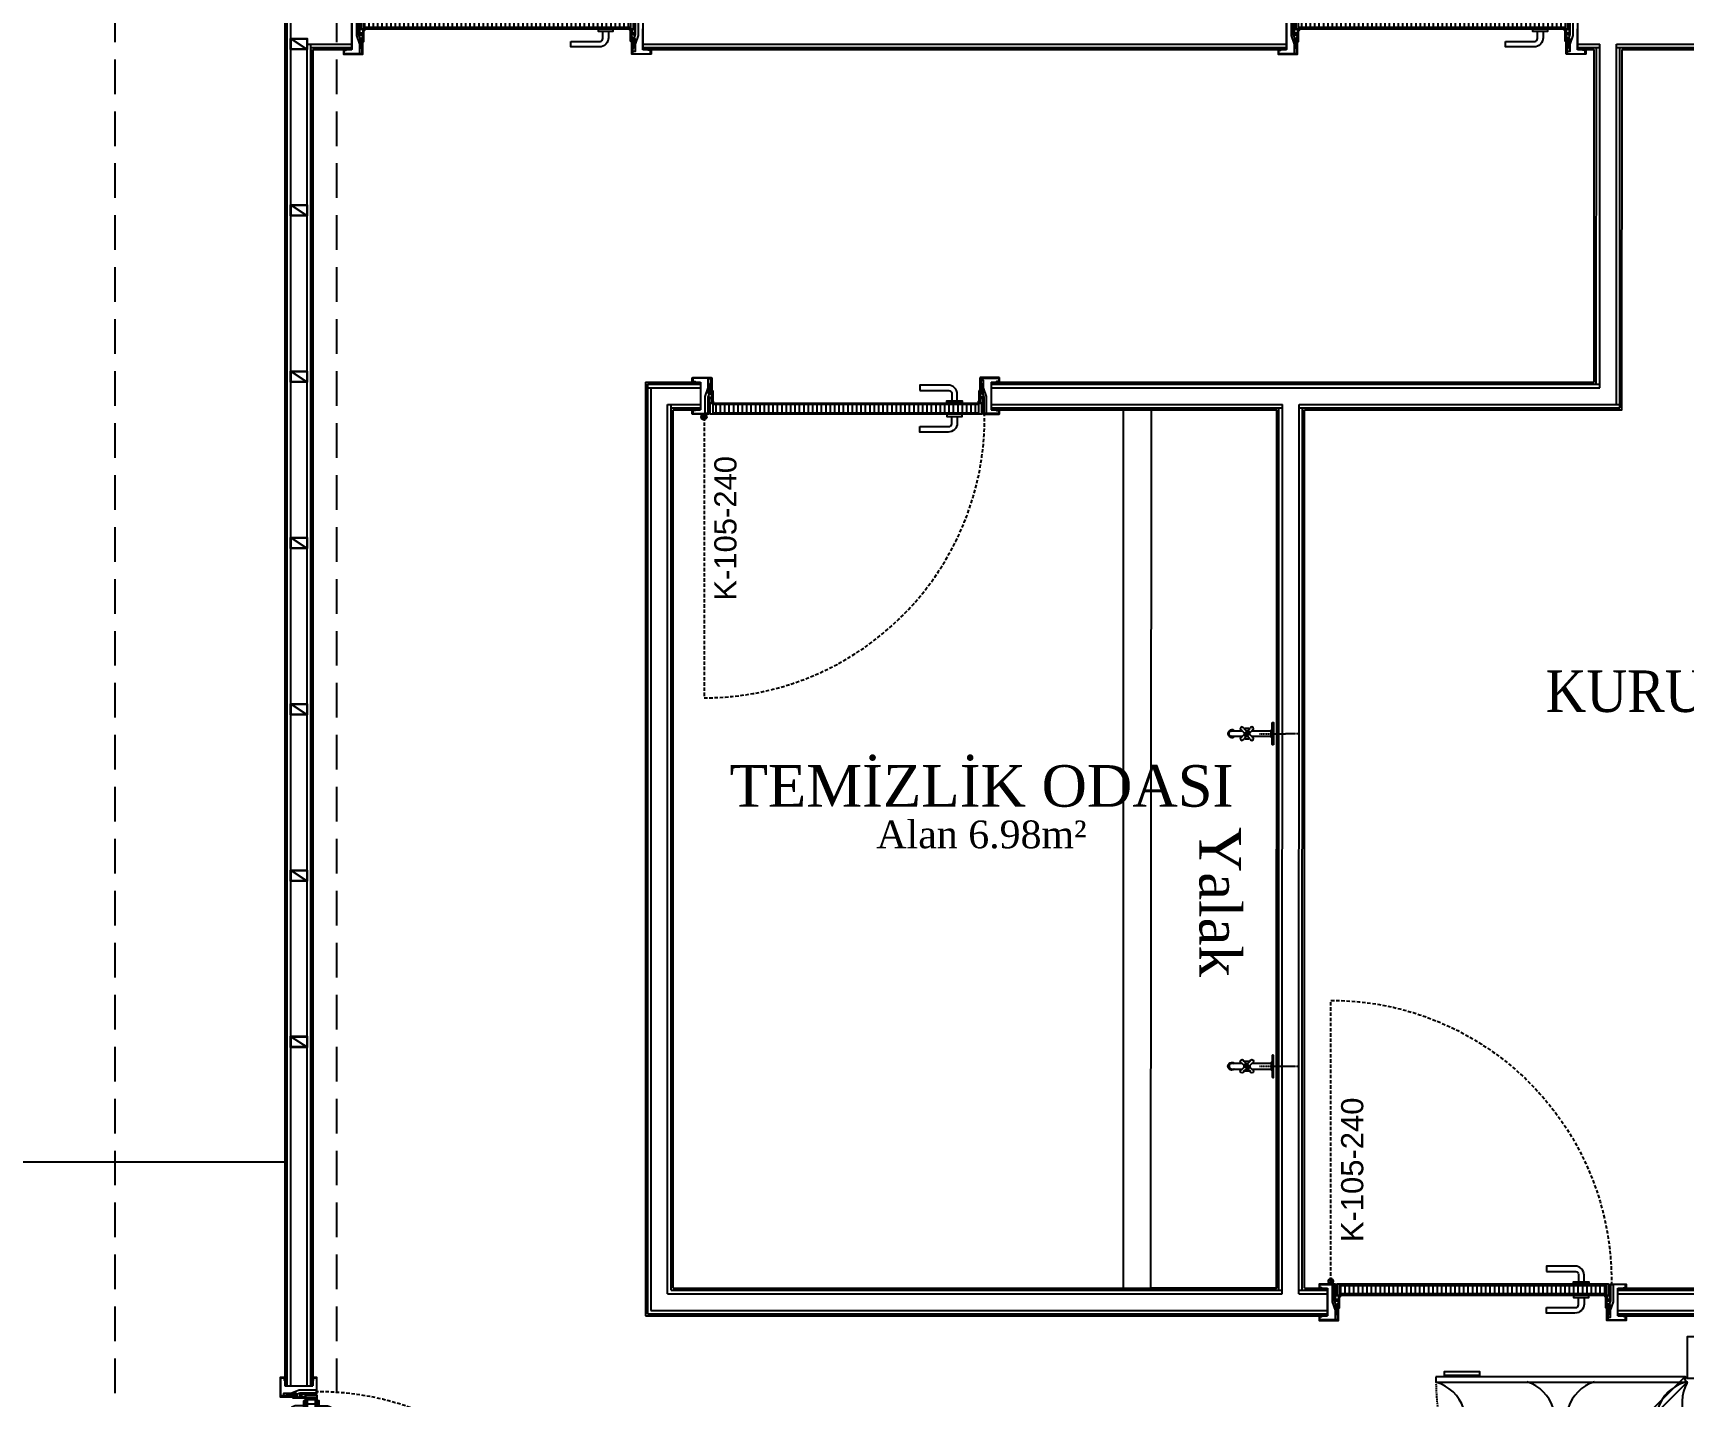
# Model space of a CAD drawing. Header units: millimetres. Extents: x -29311 to -3405, y 28913 to 42880.
# Drawn here: x -24337 to -23741, y 40428 to 40920 of the extents above; entities that cross this region are included whole.
import ezdxf
from ezdxf.enums import TextEntityAlignment as Align

# ---------------------------------------------------------------- set-up
doc = ezdxf.new("R2010")
doc.units = ezdxf.units.MM
doc.set_wipeout_variables(frame=1)
for name, pattern in [('ACAD_ISO07W100', [3, 0, -3]), ('DASHED', [0.75, 0.5, -0.25]), ('HIDDEN', [0.375, 0.25, -0.125])]:
    doc.linetypes.add(name, pattern=pattern)
for name, color, linetype in [('A-BA-HIDDEN', 136, 'HIDDEN'), ('A-DOSEME-GOR0.1', 77, 'Continuous'), ('A-DUVAR-ALCIPAN', 9, 'Continuous'), ('A-DUVAR-ALCIPAN-CELIK', 144, 'Continuous'), ('A-KAPI-AHSAP', 245, 'Continuous'), ('A-KAPI-AKSESUAR', 206, 'Continuous'), ('A-KAPI-METAL', 84, 'Continuous'), ('A-KAPI-PROFIL', 206, 'Continuous'), ('A-MERDIVEN', 125, 'Continuous'), ('A-SIVA-ALCIPAN', 247, 'Continuous'), ('A-SIVA-IC', 97, 'Continuous'), ('A-TEFRIS-SABIT', 177, 'Continuous'), ('A-YAZI', 136, 'Continuous'), ('Kıtc-002 Çizgi', 7, 'Continuous'), ('Kıtc-034 Soğuk Oda', 1, 'Continuous'), ('level', 10, 'Continuous')]:
    doc.layers.add(name, color=color, linetype=linetype)
doc.layers.add('s-depo', color=140, linetype='Continuous', lineweight=25)
doc.styles.get("Standard").update_dxf_attribs({"font": 'arial.ttf'})
doc.styles.add('YAZ-50', font='times.ttf', dxfattribs={"width": 0.9})

# ---------------------------------------------------------------- blocks, each defined once
blk = doc.blocks.new('40 60')
at = {"layer": 'A-DUVAR-ALCIPAN-CELIK'}
for points in [[(82132.16, 6001.66), (82132.16, 6007.66), (82128.16, 6007.66), (82128.16, 6001.66)], [(82132.01, 6001.81), (82132.01, 6007.51), (82128.31, 6007.51), (82128.31, 6001.81)]]:
    blk.add_lwpolyline(points, close=True, dxfattribs=at)
blk.add_lwpolyline([(82128.31, 6007.51), (82132.01, 6001.81)], dxfattribs=at)
blk = doc.blocks.new('A$C1989330F')
at = {"layer": 'A-KAPI-AKSESUAR'}
blk.add_lwpolyline([(27.5, 0), (-27.5, 0), (-27.5, -8), (27.5, -8)], close=True, dxfattribs=at)
blk.add_lwpolyline([(-125, -45), (-20, -45, 0.414214), (-10, -35), (-10, -8), (10, -8), (10, -32, -0.414214), (-23, -65), (-125, -65)], format="xyb", close=True, dxfattribs=at)
blk = doc.blocks.new('*U50')
at = {"ltscale": 12}
h = blk.add_hatch(dxfattribs=at)
h.set_pattern_fill('ANSI31', color=8, scale=5, angle=45)
h.set_pattern_definition([(90, (-1.915, 20), (-15.875, 3e-15), [])])
h.paths.add_polyline_path([(954.1, -130), (44, -130), (44, -160), (954.1, -160)])
at = {"color": 8, "linetype": 'HIDDEN', "ltscale": 50}
blk.add_lwpolyline([(12, -175), (12, -1139.1, 0.417281), (976.1, -164.9)], format="xyb", dxfattribs=at)
at = {"layer": 'A-KAPI-AHSAP'}
for points in [[(44, -165), (34, -165), (34, -148), (34, -148), (34, -125), (44, -125), (44, -165)], [(44, -125), (954.1, -125)], [(954.1, -165), (44, -165)], [(954.1, -165), (954.1, -125), (964.1, -125), (964.1, -165), (964.1, -165), (964.1, -165), (954.1, -165)]]:
    blk.add_lwpolyline(points, dxfattribs=at)
blk.add_lwpolyline([(954.1, -130), (44, -130), (44, -160), (954.1, -160)], close=True, dxfattribs=at)
at = {"layer": 'A-KAPI-AKSESUAR'}
for radius in [10, 5, 4]:
    blk.add_circle((12, -175), radius, dxfattribs=at)
at = {"layer": 'A-KAPI-METAL'}
for points in [[(-29, -32), (39, -32, -0.414214), (40, -33), (40, -95.9), (38, -95.9), (38, -34.5, 0.414214), (37.5, -34), (-27.5, -34, 0.414214), (-28, -34.5), (-28, -46, 0.414214), (-27.5, -46.5), (-20, -46.5), (-20, -48.5), (-29, -48.5, -0.414214), (-30, -47.5), (-30, -33, -0.414214)], [(1027.1, -32), (959.1, -32, 0.414214), (958.1, -33), (958.1, -95.9), (960.1, -95.9), (960.1, -34.5, -0.414214), (960.6, -34), (1025.6, -34, -0.414214), (1026.1, -34.5), (1026.1, -46, -0.414214), (1025.6, -46.5), (1018.1, -46.5), (1018.1, -48.5), (1027.1, -48.5, 0.414214), (1028.1, -47.5), (1028.1, -33, 0.414214)], [(-30, -151, -0.414214), (-29, -150), (-20, -150), (-20, -152), (-27.5, -152, 0.414214), (-28, -152.5), (-28, -162.5, 0.414214), (-27.5, -163), (26.5, -163, 0.414214), (27, -162.5), (27, -105, -0.414214), (28.2, -104), (41, -104, -0.414154), (42, -105), (42, -119.5), (42, -93.4), (42, -79.3), (42, -93.4), (40, -93.4), (40, -79.3, -1), (44, -79.3), (44, -119.8, -0.934642), (40, -119.5), (40, -106.5, 0.414214), (39.5, -106), (29.5, -106, 0.414214), (29, -106.5), (29, -164, -0.414214), (28, -165), (-29, -165, -0.414214), (-30, -164)], [(1028.1, -151, 0.414214), (1027.1, -150), (1018.1, -150), (1018.1, -152), (1025.6, -152, -0.414214), (1026.1, -152.5), (1026.1, -162.5, -0.414214), (1025.6, -163), (971.6, -163, -0.414214), (971.1, -162.5), (971.1, -104, 0.414214), (969.8, -103), (957.1, -103, 0.414154), (956.1, -104), (956.1, -119.5), (956.1, -93.4), (956.1, -79.3), (956.1, -93.4), (958.1, -93.4), (958.1, -79.3, 1), (954.1, -79.3), (954.1, -119.8, 0.938583), (958.1, -119.5), (958.1, -105.5, -0.414214), (958.6, -105), (968.5, -105, -0.414214), (969.1, -105.5), (969.1, -164, 0.414214), (970.1, -165), (1027.1, -165, 0.414214), (1028.1, -164)]]:
    blk.add_lwpolyline(points, format="xyb", close=True, dxfattribs=at)
at = {"layer": 'A-KAPI-PROFIL'}
for points in [[(16.5, -100.9), (27.5, -70.4), (27.5, -36.5), (37.5, -36.5), (37.5, -72.2), (25.9, -104.3), (25.9, -163), (16.5, -163)], [(981.6, -100.9), (970.6, -70.4), (970.6, -43.8), (960.6, -43.8), (960.6, -72.2), (972.2, -104.3), (972.2, -163), (981.6, -163)]]:
    blk.add_lwpolyline(points, close=True, dxfattribs=at)
for points in [[(36.5, -36.8), (37.5, -36.8), (37.5, -52.5), (29.6, -66.1), (29.6, -89.8), (36.6, -89.8), (36.6, -90.8), (28.6, -90.8), (28.6, -65.8), (36.5, -52.2), (36.5, -36.8)], [(961.6, -36.8), (960.6, -36.8), (960.6, -52.5), (968.5, -66.1), (968.5, -89.8), (961.5, -89.8), (961.5, -90.8), (969.5, -90.8), (969.5, -65.8), (961.6, -52.2), (961.6, -36.8)]]:
    blk.add_lwpolyline(points, dxfattribs=at)
at = {"layer": 'A-KAPI-PROFIL', "color": 8}
for points in [[(39.7, -111.2, 0.414214), (37.7, -109.2), (31.3, -109.2, 0.414214), (29.3, -111.2), (29.3, -122, 0.414214), (31.3, -124), (45.3, -124, 0.414214), (46.3, -123), (46.3, -120, 1), (44.3, -120), (44.3, -121.5), (39.7, -121.5)], [(968.8, -111.2, 0.414214), (966.8, -109.2), (960.4, -109.2, 0.414214), (958.4, -111.2), (958.4, -121.5), (953.8, -121.5), (953.8, -120, 1), (951.8, -120), (951.8, -123, 0.414214), (952.8, -124), (964.1, -124), (966.8, -124, 0.414214), (968.8, -122)]]:
    blk.add_lwpolyline(points, format="xyb", close=True, dxfattribs=at)
at = {"layer": 'DEFPOINTS', "linetype": 'ByBlock', "ltscale": 12}
for p, q in [((0, -48.5), (0, -150)), ((998.1, -48.5), (998.1, -125))]:
    blk.add_line(p, q, dxfattribs=at)
at = {"ltscale": 12, "xscale": -1, "rotation": 180}
blk.add_blockref('A$C1989330F', (916, -125), dxfattribs=at)
at = {"ltscale": 12}
blk.add_blockref('A$C1989330F', (916, -165), dxfattribs=at)
blk = doc.blocks.new('2. bodrum kat kirişileri')
at = {"layer": 'A-BA-HIDDEN', "ltscale": 50}
for points in [[(2636.63, -21294.56), (2636.63, -22074.94)], [(2716.63, -21294.56), (2716.63, -22074.94)]]:
    blk.add_lwpolyline(points, dxfattribs=at)
blk = doc.blocks.new('*U501')
at = {"ltscale": 12}
h = blk.add_hatch(dxfattribs=at)
h.set_pattern_fill('ANSI31', color=8, scale=5, angle=45)
h.set_pattern_definition([(90, (48.085, 20), (-15.875, 3e-15), [])])
h.paths.add_polyline_path([(1004.1, -130), (44, -130), (44, -160), (1004.1, -160)])
at = {"color": 8, "linetype": 'HIDDEN', "ltscale": 50}
blk.add_lwpolyline([(12.6, -176.2), (12.6, -1188.7, 0.417281), (1025, -165.6)], format="xyb", dxfattribs=at)
at = {"layer": 'A-KAPI-AHSAP'}
for points in [[(44, -165), (34, -165), (34, -148), (34, -148), (34, -125), (44, -125), (44, -165)], [(44, -125), (1004.1, -125)], [(1004.1, -165), (44, -165)], [(1004.1, -165), (1004.1, -125), (1014.1, -125), (1014.1, -165), (1014.1, -165), (1014.1, -165), (1004.1, -165)]]:
    blk.add_lwpolyline(points, dxfattribs=at)
blk.add_lwpolyline([(1004.1, -130), (44, -130), (44, -160), (1004.1, -160)], close=True, dxfattribs=at)
at = {"layer": 'A-KAPI-AKSESUAR'}
for radius in [10, 5, 4]:
    blk.add_circle((12, -175), radius, dxfattribs=at)
at = {"layer": 'A-KAPI-METAL'}
for points in [[(-29, -33.4), (39, -33.4, -0.414214), (40, -34.4), (40, -95.9), (38, -95.9), (38, -35.9, 0.414214), (37.5, -35.4), (-27.5, -35.4, 0.414214), (-28, -35.9), (-28, -47.4, 0.414214), (-27.5, -47.9), (-20, -47.9), (-20, -49.9), (-29, -49.9, -0.414214), (-30, -48.9), (-30, -34.4, -0.414214)], [(1077.1, -33.4), (1009.1, -33.4, 0.414214), (1008.1, -34.4), (1008.1, -95.9), (1010.1, -95.9), (1010.1, -35.9, -0.414214), (1010.6, -35.4), (1075.6, -35.4, -0.414214), (1076.1, -35.9), (1076.1, -47.4, -0.414214), (1075.6, -47.9), (1068.1, -47.9), (1068.1, -49.9), (1077.1, -49.9, 0.414214), (1078.1, -48.9), (1078.1, -34.4, 0.414214)], [(-30, -151, -0.414214), (-29, -150), (-20, -150), (-20, -152), (-27.5, -152, 0.414214), (-28, -152.5), (-28, -162.5, 0.414214), (-27.5, -163), (26.5, -163, 0.414214), (27, -162.5), (27, -105, -0.414214), (28.2, -104), (41, -104, -0.414154), (42, -105), (42, -119.5), (42, -94.8), (42, -80.7), (42, -94.8), (40, -94.8), (40, -80.7, -1), (44, -80.7), (44, -119.8, -0.934642), (40, -119.5), (40, -106.5, 0.414214), (39.5, -106), (29.5, -106, 0.414214), (29, -106.5), (29, -164, -0.414214), (28, -165), (-29, -165, -0.414214), (-30, -164)], [(1078.1, -151, 0.414214), (1077.1, -150), (1068.1, -150), (1068.1, -152), (1075.6, -152, -0.414214), (1076.1, -152.5), (1076.1, -162.5, -0.414214), (1075.6, -163), (1021.6, -163, -0.414214), (1021.1, -162.5), (1021.1, -104, 0.414214), (1019.8, -103), (1007.1, -103, 0.414154), (1006.1, -104), (1006.1, -119.5), (1006.1, -94.8), (1006.1, -80.7), (1006.1, -94.8), (1008.1, -94.8), (1008.1, -80.7, 1), (1004.1, -80.7), (1004.1, -119.8, 0.938583), (1008.1, -119.5), (1008.1, -105.5, -0.414214), (1008.6, -105), (1018.5, -105, -0.414214), (1019.1, -105.5), (1019.1, -164, 0.414214), (1020.1, -165), (1077.1, -165, 0.414214), (1078.1, -164)]]:
    blk.add_lwpolyline(points, format="xyb", close=True, dxfattribs=at)
at = {"layer": 'A-KAPI-PROFIL'}
for points in [[(16.5, -100.9), (27.5, -70.4), (27.5, -36.5), (37.5, -36.5), (37.5, -72.2), (25.9, -104.3), (25.9, -163), (16.5, -163)], [(1031.6, -100.9), (1020.6, -70.4), (1020.6, -43.8), (1010.6, -43.8), (1010.6, -72.2), (1022.2, -104.3), (1022.2, -163), (1031.6, -163)]]:
    blk.add_lwpolyline(points, close=True, dxfattribs=at)
for points in [[(36.5, -36.8), (37.5, -36.8), (37.5, -52.5), (29.6, -66.1), (29.6, -89.8), (36.6, -89.8), (36.6, -90.8), (28.6, -90.8), (28.6, -65.8), (36.5, -52.2), (36.5, -36.8)], [(1011.6, -36.8), (1010.6, -36.8), (1010.6, -52.5), (1018.5, -66.1), (1018.5, -89.8), (1011.5, -89.8), (1011.5, -90.8), (1019.5, -90.8), (1019.5, -65.8), (1011.6, -52.2), (1011.6, -36.8)]]:
    blk.add_lwpolyline(points, dxfattribs=at)
at = {"layer": 'A-KAPI-PROFIL', "color": 8}
for points in [[(39.7, -111.2, 0.414214), (37.7, -109.2), (31.3, -109.2, 0.414214), (29.3, -111.2), (29.3, -122, 0.414214), (31.3, -124), (45.3, -124, 0.414214), (46.3, -123), (46.3, -120, 1), (44.3, -120), (44.3, -121.5), (39.7, -121.5)], [(1018.8, -111.2, 0.414214), (1016.8, -109.2), (1010.4, -109.2, 0.414214), (1008.4, -111.2), (1008.4, -121.5), (1003.8, -121.5), (1003.8, -120, 1), (1001.8, -120), (1001.8, -123, 0.414214), (1002.8, -124), (1014.1, -124), (1016.8, -124, 0.414214), (1018.8, -122)]]:
    blk.add_lwpolyline(points, format="xyb", close=True, dxfattribs=at)
at = {"layer": 'DEFPOINTS', "linetype": 'ByBlock', "ltscale": 12}
for p, q in [((0, -49.9), (0, -150)), ((1048.1, -49.9), (1048.1, -125))]:
    blk.add_line(p, q, dxfattribs=at)
at = {"ltscale": 12, "xscale": -1, "rotation": 180}
blk.add_blockref('A$C1989330F', (916, -125), dxfattribs=at)
at = {"ltscale": 12}
blk.add_blockref('A$C1989330F', (916, -165), dxfattribs=at)
blk = doc.blocks.new('A$C60E3056A')
at = {"layer": 'Kıtc-034 Soğuk Oda', "color": 3}
blk.add_line((13.32, 80.05), (13.32, 9.95), dxfattribs=at)
for points in [[(1.83, 0), (3.83, 0), (3.83, 90), (1.83, 90)], [(1.44, 3.03), (0, 3.03), (0, 15.75), (1.44, 15.75)]]:
    blk.add_lwpolyline(points, close=True, dxfattribs=at)
for centre, radius, start, end in [((17.93, 93.95), 14.65, 195.63806, 251.64889), ((17.17, 61.16), 14, 196.32537, 253.63654), ((17.17, 28.84), 14, 106.36346, 163.67463), ((17.93, -3.95), 14.65, 108.35111, 164.36194)]:
    blk.add_arc(centre, radius, start, end, dxfattribs=at)
blk = doc.blocks.new('A$C4A7C2E03')
at = {"layer": 'Kıtc-034 Soğuk Oda', "color": 254}
blk.add_line((80.05, 0), (9.95, 0), dxfattribs=at)
for points in [[(3.03, 11.89), (3.03, 13.32), (15.75, 13.32), (15.75, 11.89)], [(0, 11.49), (0, 9.49), (90, 9.49), (90, 11.49)]]:
    blk.add_lwpolyline(points, close=True, dxfattribs=at)
for centre, radius, start, end in [((-3.95, -4.61), 14.65, 18.35111, 74.36194), ((28.84, -3.84), 14, 16.36346, 73.67463), ((61.16, -3.84), 14, 106.32537, 163.63654), ((93.95, -4.61), 14.65, 105.63806, 161.64889)]:
    blk.add_arc(centre, radius, start, end, dxfattribs=at)
blk = doc.blocks.new('A$C65962AFD')
at = {"color": 3}
blk.add_wipeout([(90.69, 105), (90.69, 15), (100.69, 15), (100.69, 105)], dxfattribs=at).dxf.layer = 'Kıtc-034 Soğuk Oda'
at = {"layer": 'Kıtc-002 Çizgi', "color": 254, "linetype": 'DASHED'}
blk.add_arc((89.46, 104.46), 89.47, 180.93417, 270.78371, dxfattribs=at)
at = {"layer": 'Kıtc-034 Soğuk Oda'}
for points in [[(100.69, 105), (100.69, 120), (90.69, 120), (90.69, 105)], [(100.69, 0), (100.69, 15), (90.69, 15), (90.69, 0)]]:
    blk.add_lwpolyline(points, close=True, dxfattribs=at)
at = {"layer": 'Kıtc-002 Çizgi'}
blk.add_blockref('A$C4A7C2E03', (0, 94.09), dxfattribs=at)
at = {"layer": 'Kıtc-002 Çizgi', "rotation": 315}
blk.add_blockref('A$C60E3056A', (24.34, 42.65), dxfattribs=at)
blk = doc.blocks.new('*U577')
at = {"ltscale": 12}
h = blk.add_hatch(dxfattribs=at)
h.set_pattern_fill('ANSI31', color=8, scale=5, angle=45)
h.set_pattern_definition([(90, (50, 20), (-15.875, 3e-15), [])])
h.paths.add_polyline_path([(1006, -130), (44, -130), (44, -160), (1006, -160)])
at = {"color": 8, "linetype": 'HIDDEN', "ltscale": 50}
blk.add_lwpolyline([(12.7, -176.4), (12.7, -1195.6, 0.417281), (1031.9, -165.7)], format="xyb", dxfattribs=at)
at = {"layer": 'A-KAPI-AHSAP'}
for points in [[(44, -165), (34, -165), (34, -148), (34, -148), (34, -125), (44, -125), (44, -165)], [(44, -125), (1006, -125)], [(1006, -165), (44, -165)], [(1006, -165), (1006, -125), (1016, -125), (1016, -165), (1016, -165), (1016, -165), (1006, -165)]]:
    blk.add_lwpolyline(points, dxfattribs=at)
blk.add_lwpolyline([(1006, -130), (44, -130), (44, -160), (1006, -160)], close=True, dxfattribs=at)
at = {"layer": 'A-KAPI-AKSESUAR'}
for radius in [10, 5, 4]:
    blk.add_circle((12, -175), radius, dxfattribs=at)
at = {"layer": 'A-KAPI-METAL'}
for points in [[(-29, -33.4), (39, -33.4, -0.414214), (40, -34.4), (40, -95.9), (38, -95.9), (38, -35.9, 0.414214), (37.5, -35.4), (-27.5, -35.4, 0.414214), (-28, -35.9), (-28, -47.4, 0.414214), (-27.5, -47.9), (-20, -47.9), (-20, -49.9), (-29, -49.9, -0.414214), (-30, -48.9), (-30, -34.4, -0.414214)], [(1079, -33.4), (1011, -33.4, 0.414214), (1010, -34.4), (1010, -95.9), (1012, -95.9), (1012, -35.9, -0.414214), (1012.5, -35.4), (1077.5, -35.4, -0.414214), (1078, -35.9), (1078, -47.4, -0.414214), (1077.5, -47.9), (1070, -47.9), (1070, -49.9), (1079, -49.9, 0.414214), (1080, -48.9), (1080, -34.4, 0.414214)], [(-30, -151, -0.414214), (-29, -150), (-20, -150), (-20, -152), (-27.5, -152, 0.414214), (-28, -152.5), (-28, -162.5, 0.414214), (-27.5, -163), (26.5, -163, 0.414214), (27, -162.5), (27, -105, -0.414214), (28.2, -104), (41, -104, -0.414154), (42, -105), (42, -119.5), (42, -94.8), (42, -80.7), (42, -94.8), (40, -94.8), (40, -80.7, -1), (44, -80.7), (44, -119.8, -0.934642), (40, -119.5), (40, -106.5, 0.414214), (39.5, -106), (29.5, -106, 0.414214), (29, -106.5), (29, -164, -0.414214), (28, -165), (-29, -165, -0.414214), (-30, -164)], [(1080, -151, 0.414214), (1079, -150), (1070, -150), (1070, -152), (1077.5, -152, -0.414214), (1078, -152.5), (1078, -162.5, -0.414214), (1077.5, -163), (1023.5, -163, -0.414214), (1023, -162.5), (1023, -104, 0.414214), (1021.8, -103), (1009, -103, 0.414154), (1008, -104), (1008, -119.5), (1008, -94.8), (1008, -80.7), (1008, -94.8), (1010, -94.8), (1010, -80.7, 1), (1006, -80.7), (1006, -119.8, 0.938583), (1010, -119.5), (1010, -105.5, -0.414214), (1010.5, -105), (1020.5, -105, -0.414214), (1021, -105.5), (1021, -164, 0.414214), (1022, -165), (1079, -165, 0.414214), (1080, -164)]]:
    blk.add_lwpolyline(points, format="xyb", close=True, dxfattribs=at)
at = {"layer": 'A-KAPI-PROFIL'}
for points in [[(16.5, -100.9), (27.5, -70.4), (27.5, -36.5), (37.5, -36.5), (37.5, -72.2), (25.9, -104.3), (25.9, -163), (16.5, -163)], [(1033.5, -100.9), (1022.5, -70.4), (1022.5, -43.8), (1012.5, -43.8), (1012.5, -72.2), (1024.1, -104.3), (1024.1, -163), (1033.5, -163)]]:
    blk.add_lwpolyline(points, close=True, dxfattribs=at)
for points in [[(36.5, -36.8), (37.5, -36.8), (37.5, -52.5), (29.6, -66.1), (29.6, -89.8), (36.6, -89.8), (36.6, -90.8), (28.6, -90.8), (28.6, -65.8), (36.5, -52.2), (36.5, -36.8)], [(1013.5, -36.8), (1012.5, -36.8), (1012.5, -52.5), (1020.4, -66.1), (1020.4, -89.8), (1013.4, -89.8), (1013.4, -90.8), (1021.4, -90.8), (1021.4, -65.8), (1013.5, -52.2), (1013.5, -36.8)]]:
    blk.add_lwpolyline(points, dxfattribs=at)
at = {"layer": 'A-KAPI-PROFIL', "color": 8}
for points in [[(39.7, -111.2, 0.414214), (37.7, -109.2), (31.3, -109.2, 0.414214), (29.3, -111.2), (29.3, -122, 0.414214), (31.3, -124), (45.3, -124, 0.414214), (46.3, -123), (46.3, -120, 1), (44.3, -120), (44.3, -121.5), (39.7, -121.5)], [(1020.7, -111.2, 0.414214), (1018.7, -109.2), (1012.3, -109.2, 0.414214), (1010.3, -111.2), (1010.3, -121.5), (1005.7, -121.5), (1005.7, -120, 1), (1003.7, -120), (1003.7, -123, 0.414214), (1004.7, -124), (1016, -124), (1018.7, -124, 0.414214), (1020.7, -122)]]:
    blk.add_lwpolyline(points, format="xyb", close=True, dxfattribs=at)
at = {"layer": 'DEFPOINTS', "linetype": 'ByBlock', "ltscale": 12}
for p, q in [((0, -49.9), (0, -150)), ((1050, -49.9), (1050, -125))]:
    blk.add_line(p, q, dxfattribs=at)
at = {"ltscale": 12, "xscale": -1, "rotation": 180}
blk.add_blockref('A$C1989330F', (916, -125), dxfattribs=at)
at = {"ltscale": 12}
blk.add_blockref('A$C1989330F', (916, -165), dxfattribs=at)
blk = doc.blocks.new('mus-pl1')
at = {"color": 0, "linetype": 'ByBlock'}
for p, q in [((-0.62, -9.37), (-1.01, -9.26)), ((-1.01, -9.85), (-0.62, -9.74)), ((-0.19, -8.93), (-0.3, -8.55)), ((-0.3, -10.56), (-0.19, -10.18)), ((0.19, -8.93), (0.3, -8.55)), ((0.3, -10.56), (0.19, -10.18)), ((0.62, -9.37), (1.01, -9.26)), ((1.01, -9.85), (0.62, -9.74))]:
    blk.add_line(p, q, dxfattribs=at)
at = {"color": 0, "linetype": 'ACAD_ISO07W100', "ltscale": 0.01}
blk.add_lwpolyline([(0.01, -5), (-0.01, 9.33)], dxfattribs=at)
at = {"color": 0, "linetype": 'ByBlock'}
blk.add_lwpolyline([(4, 0), (4, -0.2, -0.414214), (3.7, -0.5), (-3.7, -0.5, -0.414214), (-4, -0.2), (-4, 0)], format="xyb", close=True, dxfattribs=at)
for points in [[(1.3, -0.5), (1.3, -0.8), (-1.3, -0.8), (-1.3, -0.5)], [(-1, -7.85), (-1, -0.8)], [(-1.01, -9.26), (-1.83, -8.43)], [(-1.83, -10.68), (-1.01, -9.85)], [(-1.12, -7.73), (-0.3, -8.55)], [(-0.3, -10.56), (-1.12, -11.38)], [(0.3, -8.55), (1.12, -7.73)], [(1.12, -11.38), (0.3, -10.56)], [(1.83, -8.43), (1.01, -9.26)], [(1.01, -9.85), (1.83, -10.68)]]:
    blk.add_lwpolyline(points, dxfattribs=at)
for points in [[(1, -0.8), (1, -7.85, -0.381119)], [(-1.74, -8.52, 0.074817), (-1.83, -9.05), (-1.83, -10.05, 0.074817), (-1.74, -10.59, 0.080067)], [(-1, -7.18, 0.039052), (-1.28, -7.36)], [(-1.28, -11.75, 0.039052), (-1, -11.93, 0.258777)], [(1, -11.26), (1, -15, -1), (-1, -15), (-1, -11.26)], [(1.28, -7.36, 0.039051), (1, -7.18)], [(1, -11.93, 0.039051), (1.28, -11.75)], [(1.74, -10.59, 0.074817), (1.82, -10.05), (1.82, -9.05, 0.074817), (1.74, -8.52, 0.080066)]]:
    blk.add_lwpolyline(points, format="xyb", dxfattribs=at)
for radius in [0.65, 0.45]:
    blk.add_circle((0, -9.55), radius, dxfattribs=at)
for centre, radius, start, end in [((-1.77, -7.79), 0.65, 5.28486, 264.71514), ((-1.77, -11.32), 0.65, 95.28486, 354.71514), ((0, -9.55), 1.05, 73.43689, 196.56311), ((0, -9.55), 1.05, 253.43689, 16.56311), ((1.77, -7.79), 0.65, 275.28486, 174.71514), ((1.77, -11.32), 0.65, 185.28486, 84.71514), ((0, -15), 1.4, 140.28486, 39.71514), ((0, -15), 1.3, 140.28486, 39.71514)]:
    blk.add_arc(centre, radius, start, end, dxfattribs=at)

msp = doc.modelspace()

# ---------------------------------------------------------------- linework, layer by layer
at = {"layer": 'A-DOSEME-GOR0.1'}
msp.add_line((-24245.78, 40512.77), (-25887.28, 40512.77), dxfattribs=at)
at = {"layer": 'A-DUVAR-ALCIPAN'}
for p, q in [((-24245.03, 40432.08), (-24245.03, 41098.15)), ((-24243.78, 40432.08), (-24243.78, 41098.15)), ((-24237.78, 40432.08), (-24237.78, 40916.15)), ((-24236.53, 40432.08), (-24236.53, 40916.15))]:
    msp.add_line(p, q, dxfattribs=at)
for points in [[(-24237.78, 40916.15), (-24221.72, 40916.15)], [(-24236.53, 40914.9), (-24221.72, 40914.9)], [(-24116.72, 40916.15), (-23884.44, 40916.15)], [(-24116.72, 40914.9), (-23884.44, 40914.9)], [(-23779.44, 40916.15), (-23771.33, 40916.15)], [(-23779.44, 40914.9), (-23771.33, 40914.9)], [(-23772.61, 40793.4), (-23772.58, 40914.9)], [(-23771.36, 40792.15), (-23771.33, 40916.15)], [(-23765.36, 40786.15), (-23765.33, 40916.15)], [(-23765.33, 40916.15), (-23468.11, 40916.15)], [(-23765.33, 40914.9), (-23468.11, 40914.9)], [(-23764.11, 40784.9), (-23764.08, 40914.9)], [(-24115.03, 40793.4), (-24115.03, 40458.01)], [(-24115.03, 40793.4), (-24095.84, 40793.4)], [(-24095.84, 40794.15), (-24095.84, 40784.15)], [(-23991.03, 40794.15), (-23991.03, 40784.15)], [(-23991.03, 40793.4), (-23771.36, 40793.4)], [(-24115.03, 40792.15), (-24095.84, 40792.15)], [(-24113.78, 40792.15), (-24113.78, 40459.26)], [(-23991.03, 40792.15), (-23771.36, 40792.15)], [(-24107.78, 40465.26), (-24107.78, 40786.15)], [(-24107.78, 40786.15), (-24095.84, 40786.15)], [(-24106.53, 40466.51), (-24106.53, 40786.15)], [(-24106.53, 40784.9), (-24095.84, 40784.9)], [(-23991.03, 40786.15), (-23885.89, 40786.15)], [(-23991.03, 40784.9), (-23885.89, 40784.9)], [(-23887.22, 40466.51), (-23887.14, 40784.9)], [(-23885.97, 40465.26), (-23885.89, 40786.15)], [(-23879.97, 40465.26), (-23879.89, 40786.15)], [(-23879.89, 40786.15), (-23764.11, 40786.15)], [(-23879.89, 40784.9), (-23764.11, 40784.9)], [(-23878.72, 40466.51), (-23878.64, 40784.9)], [(-24106.53, 40466.51), (-23885.97, 40466.51)], [(-23879.97, 40466.51), (-23869.64, 40466.51)], [(-23764.83, 40466.51), (-23381.64, 40466.51)], [(-24107.78, 40465.26), (-23885.97, 40465.26)], [(-23879.97, 40465.26), (-23869.64, 40465.26)], [(-23764.83, 40465.26), (-23381.39, 40465.26)], [(-24115.03, 40458.01), (-23869.64, 40458.01)], [(-24113.78, 40459.26), (-23869.64, 40459.26)], [(-23764.83, 40459.26), (-23380.24, 40459.26)], [(-23764.83, 40458.01), (-23379.99, 40458.01)]]:
    msp.add_lwpolyline(points, dxfattribs=at)
at = {"layer": 'A-SIVA-ALCIPAN'}
for p, q in [((-24245.78, 40432.08), (-24245.78, 41096.65)), ((-24235.78, 40432.08), (-24235.78, 40914.15)), ((-24235.78, 40914.15), (-24235.78, 40432.08))]:
    msp.add_line(p, q, dxfattribs=at)
for points in [[(-24221.72, 40924.15), (-24221.72, 40914.15)], [(-24116.72, 40924.15), (-24116.72, 40914.15)], [(-23884.44, 40924.15), (-23884.44, 40914.15)], [(-23779.44, 40924.15), (-23779.44, 40914.15)], [(-24235.78, 40914.15), (-24221.72, 40914.15)], [(-24116.72, 40914.15), (-23884.44, 40914.15)], [(-23877.89, 40784.15), (-23763.36, 40784.15), (-23763.33, 40914.15)], [(-23779.44, 40914.15), (-23773.33, 40914.15)], [(-23773.36, 40794.15), (-23773.33, 40914.15)], [(-23763.33, 40914.15), (-23468.11, 40914.15)], [(-24115.78, 40794.15), (-24115.78, 40457.26)], [(-24115.78, 40794.15), (-24095.84, 40794.15)], [(-23991.03, 40794.15), (-23773.36, 40794.15)], [(-24105.78, 40467.26), (-24105.78, 40784.15)], [(-24105.78, 40784.15), (-24095.84, 40784.15)], [(-23991.03, 40784.15), (-23887.89, 40784.15)], [(-23887.97, 40467.26), (-23887.89, 40784.15)], [(-23877.97, 40467.26), (-23877.89, 40784.15)], [(-24105.78, 40467.26), (-23887.97, 40467.26)], [(-23877.97, 40467.26), (-23869.64, 40467.26)], [(-23869.64, 40467.26), (-23869.64, 40457.25)], [(-23764.83, 40457.26), (-23764.83, 40467.26)], [(-23764.83, 40467.26), (-23381.78, 40467.26)], [(-24115.78, 40457.26), (-23869.64, 40457.26)], [(-23764.83, 40457.26), (-23379.85, 40457.26)]]:
    msp.add_lwpolyline(points, dxfattribs=at)
at = {"layer": 'A-SIVA-IC'}
for points in [[(-23943.19, 40467.26), (-23943.19, 40784.09)], [(-24245.78, 40432.08), (-24235.78, 40432.08)]]:
    msp.add_lwpolyline(points, dxfattribs=at)
msp.add_lwpolyline([(-23887.89, 40784.15), (-23887.97, 40467.26), (-23933.36, 40467.24), (-23933.19, 40784.15)], close=True, dxfattribs=at)

# ---------------------------------------------------------------- block references
at = {"layer": 'A-DUVAR-ALCIPAN', "xscale": 0.1, "yscale": 0.1, "zscale": 0.1}
msp.add_blockref('*U501', (-24095.84, 40799.15), dxfattribs=at)
at = {"layer": 'A-DUVAR-ALCIPAN-CELIK', "xscale": -1, "rotation": 90}
for p in [(-18236.13, 123046.31), (-18236.13, 122986.31), (-18236.13, 122926.31), (-18236.13, 122866.31), (-18236.13, 122806.31), (-18236.13, 122746.31), (-18236.13, 122686.31)]:
    msp.add_blockref('40 60', p, dxfattribs=at)
at = {"layer": 'A-KAPI-AHSAP', "yscale": 0.1, "zscale": 0.1}
for name, p, xscale, rotation in [('*U577', (-24221.72, 40909.15), -0.1, 180), ('*U577', (-23884.44, 40909.15), -0.1, 180), ('*U50', (-24250.78, 40332.27), 0.1, 90)]:
    msp.add_blockref(name, p, dxfattribs=dict(at, xscale=xscale, rotation=rotation))
at = {"layer": 'A-MERDIVEN'}
msp.add_blockref('2. bodrum kat kirişileri', (-26943.91, 62392.7), dxfattribs=at)
at = {"layer": 'A-SIVA-ALCIPAN', "xscale": -0.1, "yscale": 0.1, "zscale": 0.1, "rotation": 180}
msp.add_blockref('*U501', (-23869.64, 40452.26), dxfattribs=at)
at = {"layer": 'A-TEFRIS-SABIT', "rotation": 270}
msp.add_blockref('mus-pl1', (-23889.13, 40667.35), dxfattribs=at)
at = {"layer": 'A-TEFRIS-SABIT', "xscale": -1, "rotation": 270}
msp.add_blockref('mus-pl1', (-23889.13, 40547.35), dxfattribs=at)

# ---------------------------------------------------------------- texts
at = {"layer": 'A-YAZI', "style": 'YAZ-50'}
for s, height, p in [('TEMİZLİK ODASI', 15, (-23994.48, 40641.01)), ('Alan 6.98m²', 10, (-23994.48, 40626.01))]:
    msp.add_text(s, height=height, dxfattribs=at).set_placement(p, align=Align.CENTER)
msp.add_text('Yalak', height=15, rotation=270, dxfattribs=at).set_placement((-23915.83, 40606.64), align=Align.CENTER)
msp.add_text('Yalak', height=15, rotation=270, dxfattribs=at).set_placement((-23915.83, 40606.64), align=Align.CENTER)
at = {"layer": 'A-YAZI', "insert": (-23698.6, 40690.17), "char_height": 15, "width": 257.6496, "attachment_point": 2, "style": 'YAZ-50'}
msp.add_mtext('KURU DEPO ALANI\\P 18,85m² ', dxfattribs=at)
at = {"layer": 'level', "char_height": 8, "width": 13.9869, "rotation": 90}
for insert, attachment_point in [((-24090.9, 40715.35), 1), ((-23864.71, 40536.06), 3)]:
    msp.add_mtext('K-105-240', dxfattribs=dict(at, insert=insert, attachment_point=attachment_point))

# ---------------------------------------------------------------- next in the draw order: block references
at = {"layer": 's-depo', "linetype": 'Continuous', "rotation": 0.0001398208479348}
msp.add_blockref('A$C65962AFD', (-23830.47, 40329.76), dxfattribs=at)

doc.saveas('drawing.dxf')
